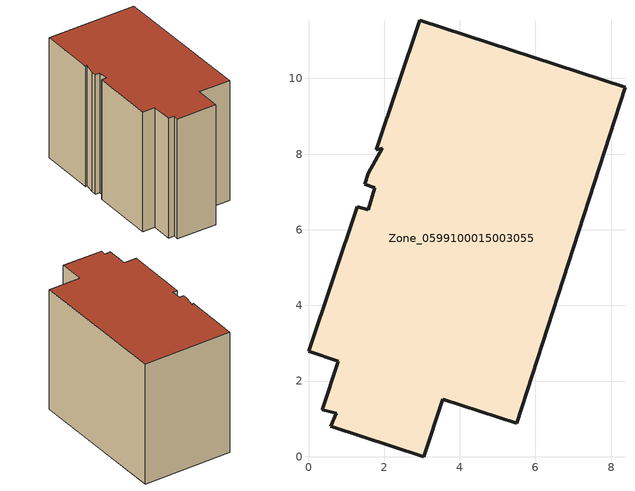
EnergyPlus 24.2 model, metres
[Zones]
Zone_0599100015003055
 floor ground (C_G): 2.94,11.54 8.37,9.77 5.51,0.89 3.55,1.52 3.05,0 0.59,0.81 0.74,1.15 0.37,1.24 0.79,2.53 0,2.79 1.28,6.61 1.58,6.53 1.75,7.11 1.48,7.2 1.58,7.49 1.95,8.16 1.79,8.12 z0.89
 wall outside (C_F): 0.74,1.15 0.59,0.81 3.05,0 3.55,1.52 5.51,0.89 8.37,9.77 2.94,11.54 1.79,8.12 1.95,8.16 1.58,7.49 1.48,7.2 1.75,7.11 1.58,6.53 1.28,6.61 0,2.79 0.79,2.53 0.37,1.24 0.74,1.15 z0.89:8.8
 roof outside (C_R): 8.37,9.77 2.94,11.54 1.79,8.12 1.95,8.16 1.58,7.49 1.48,7.2 1.75,7.11 1.58,6.53 1.28,6.61 0,2.79 0.79,2.53 0.37,1.24 0.74,1.15 0.59,0.81 3.05,0 3.55,1.52 5.51,0.89 z8.8
[BUILDING]
Pand.0599100015003055: North Axis=0; Terrain=City; Loads Convergence Tolerance Value=0.04; Temperature Convergence Tolerance Value=0.4; Solar Distribution=FullExterior; Maximum Number of Warmup Days=25; Minimum Number of Warmup Days=1
[Site:Location]
Rotterdam.The.Hague.AP_ZH_NLD Design_Conditions: Latitude=51.96; Longitude=4.45; Time Zone=1; Elevation=-4.5
[SITE:GROUNDTEMPERATURE:BUILDINGSURFACE]
18, 18, 18, 18, 18, 18, 18, 18, 18, 18, 18, 18
[MATERIAL] Thermal Absorptance=0.9; Solar Absorptance=0.7; Visible Absorptance=0.7
Name | Roughness | Thickness | Conductivity | Density | Specific Heat
G.TC.1965-1974 | MediumSmooth | 0.15 | 0.882353 | 540 | 1210
F.TC.1965-1974 | Rough | 0.3 | 0.697674 | 1920 | 840
R.TC.1965-1974 | MediumRough | 0.2 | 0.232558 | 1500 | 1000
[CONSTRUCTION]
C_G: G.TC.1965-1974
C_F: F.TC.1965-1974
C_R: R.TC.1965-1974
[ZONE]
Zone_0599100015003055: Type=1; Multiplier=1; Ceiling Height=Autocalculate; Volume=Autocalculate; Floor Area=autocalculate; Part of Total Floor Area=Yes
[ZONEINFILTRATION:DESIGNFLOWRATE]
Infil_Zone_0599100015003055: Zone or ZoneList or Space or SpaceList=Zone_0599100015003055; Schedule=AlwaysOn; Design Flow Rate Calculation Method=Flow/Area; Flow Rate per Floor Area=0.003; Constant Term Coefficient=1; Temperature Term Coefficient=0; Velocity Term Coefficient=0; Velocity Squared Term Coefficient=0
[HVACTEMPLATE:ZONE:IDEALLOADSAIRSYSTEM]
Zone_0599100015003055: Maximum Heating Supply Air Temperature=50; Minimum Cooling Supply Air Temperature=13; Maximum Heating Supply Air Humidity Ratio=0.0156; Minimum Cooling Supply Air Humidity Ratio=0.0077; Heating Limit=NoLimit; Cooling Limit=NoLimit; Dehumidification Control Type=ConstantSensibleHeatRatio; Cooling Sensible Heat Ratio=0.7; Dehumidification Setpoint=60; Humidification Control Type=None; Humidification Setpoint=30; Outdoor Air Method=None; Outdoor Air Flow Rate per Person=0.00944; Outdoor Air Flow Rate per Zone Floor Area=0; Outdoor Air Flow Rate per Zone=0; Demand Controlled Ventilation Type=None; Outdoor Air Economizer Type=NoEconomizer; Heat Recovery Type=None; Sensible Heat Recovery Effectiveness=0.7; Latent Heat Recovery Effectiveness=0.65
[ZONECONTROL:THERMOSTAT]
ThermostatControl_Zone_0599100015003055: Zone or ZoneList=Zone_0599100015003055; Control Type Schedule=DualSetpointControlType; Control 1=Thermostat_Zone_0599100015003055; Temperature Difference Between Cutout And Setpoint=0
[THERMOSTATSETPOINT:DUALSETPOINT]
Thermostat_Zone_0599100015003055: Heating Setpoint Temperature Schedule=HeatingSetpoint_Zone_0599100015003055; Cooling Setpoint Temperature Schedule=CoolingSetpoint_Zone_0599100015003055
[SCHEDULE:COMPACT]
HeatingSetpoint_Zone_0599100015003055: Through: 12/31, For: AllDays, Until: 24:00, 21
CoolingSetpoint_Zone_0599100015003055: Through: 12/31, For: AllDays, Until: 24:00, 24
DualSetpointControlType: Through: 12/31, For: AllDays, Until: 24:00, 4
AlwaysOn: Through: 12/31, For: AllDays, Until: 24:00, 1
